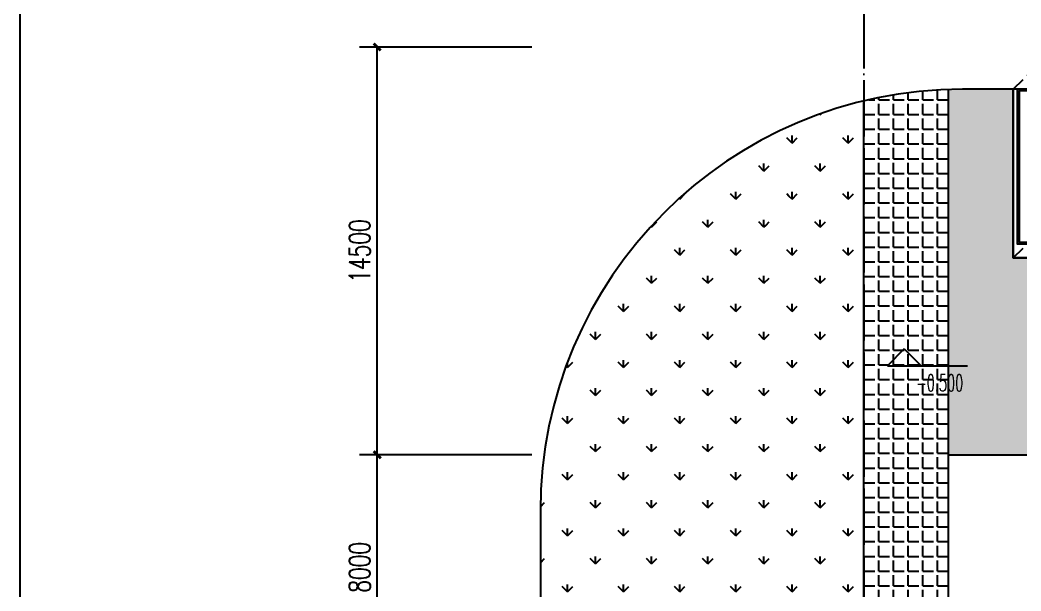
# Model space of a CAD drawing. Extents: x 758840 to 1108724, y -102573 to 143521.
# Drawn here: x 758840 to 794413, y 97994 to 118302 of the extents above; entities that cross this region are included whole.
import ezdxf

# ---------------------------------------------------------------- set-up
doc = ezdxf.new("R2010")
doc.units = 0
doc.header["$LTSCALE"] = 1000
doc.header["$MEASUREMENT"] = 0
doc.linetypes.add('DASH', pattern=[0.35, 0.25, -0.1])
doc.linetypes.add('DOTE', pattern=[2.42, 2, -0.2, 0.02, -0.2])
for name, color, linetype in [('A-HATCH', 8, 'Continuous'), ('AXIS', 3, 'Continuous'), ('DIM_ELEV', 3, 'Continuous'), ('DOTE', 8, 'DOTE'), ('GROUND', 31, 'Continuous'), ('PUB_HATCH', 8, 'Continuous'), ('PUB_TEXT', 7, 'Continuous'), ('ROAD', 2, 'Continuous'), ('室外柴油发电', 241, 'Continuous'), ('室外柴油发电-2层', 241, 'Continuous')]:
    doc.layers.add(name, color=color, linetype=linetype)
doc.styles.add('_TCH_DIM', font='SIMPLEX.shx', dxfattribs={"width": 0.8, "bigfont": 'GBCBIG.shx'})
doc.styles.add('_TCH_DIM_T3', font='SIMPLEX', dxfattribs={"width": 0.705882, "bigfont": 'GBCBIG'})
doc.dimstyles.new('_TCH_ARCH&&250', dxfattribs={"dimtxt": 743.75, "dimasz": 250, "dimexe": 625, "dimexo": 750, "dimgap": 250, "dimtad": 1, "dimdec": 0, "dimzin": 0, "dimdsep": 46, "dimtxsty": '_TCH_DIM_T3', "dimblk": 'ARCHTICK', "dimcen": 0.09, "dimclrt": 7, "dimazin": 2, "dimtfac": 1, "dimtdec": 0, "dimtix": 1, "dimtmove": 2, "dimatfit": 3, "dimfxl": 1, "dimtolj": 1, "dimtzin": 0, "dimarcsym": 0})

# ---------------------------------------------------------------- blocks, each defined once
blk = doc.blocks.new('_ArchTick')
at = {"color": 0, "linetype": 'ByBlock', "const_width": 0.4}
blk.add_lwpolyline([(-0.5, -0.5), (0.5, 0.5)], dxfattribs=at)
blk = doc.blocks.new('*D34')
at = {"layer": 'AXIS', "color": 0, "lineweight": -2, "transparency": 16777216}
for p, q in [((777033, 117338), (770908, 117338)), ((771533, 102838), (771533, 117338)), ((777033, 102838), (770908, 102838))]:
    blk.add_line(p, q, dxfattribs=at)
at = {"layer": 'Defpoints', "color": 0, "transparency": 16777216}
for p in [(771533, 117338), (777783, 117338), (777783, 102838)]:
    blk.add_point(p, dxfattribs=at)
at = {"layer": 'AXIS', "color": 0, "lineweight": -2, "transparency": 16777216, "xscale": 250, "yscale": 250, "zscale": 250}
for p, rotation in [((771533, 117338), 90), ((771533, 102838), 270)]:
    blk.add_blockref('_ArchTick', p, dxfattribs=dict(at, rotation=rotation))
at = {"layer": 'AXIS', "color": 7, "transparency": 16777216, "insert": (770911, 110088), "char_height": 743.8, "attachment_point": 5, "rotation": 90, "style": '_TCH_DIM_T3'}
blk.add_mtext('\\A1;14500', dxfattribs=at)
blk = doc.blocks.new('*D35')
at = {"layer": 'AXIS', "color": 0, "lineweight": -2, "transparency": 16777216}
for p, q in [((777033, 102838), (770908, 102838)), ((771533, 94838), (771533, 102838)), ((777033, 94838), (770908, 94838))]:
    blk.add_line(p, q, dxfattribs=at)
at = {"layer": 'Defpoints', "color": 0, "transparency": 16777216}
for p in [(771533, 102838), (777783, 102838), (777783, 94838)]:
    blk.add_point(p, dxfattribs=at)
at = {"layer": 'AXIS', "color": 0, "lineweight": -2, "transparency": 16777216, "xscale": 250, "yscale": 250, "zscale": 250}
for p, rotation in [((771533, 102838), 90), ((771533, 94838), 270)]:
    blk.add_blockref('_ArchTick', p, dxfattribs=dict(at, rotation=rotation))
at = {"layer": 'AXIS', "color": 7, "transparency": 16777216, "insert": (770911, 98838), "char_height": 743.8, "attachment_point": 5, "rotation": 90, "style": '_TCH_DIM_T3'}
blk.add_mtext('\\A1;8000', dxfattribs=at)

msp = doc.modelspace()

# ---------------------------------------------------------------- hatches: boundary and pattern name
at = {"layer": 'A-HATCH'}
h = msp.add_hatch(dxfattribs=at)
h.set_pattern_fill('ANGLE', color=256, scale=150)
h.set_pattern_definition([(0, (750588.9, -60557.83), (0, 523.875), [381, -142.875]), (90, (750588.9, -60557.83), (-523.875, 3e-14), [381, -142.875])])
edge = h.paths.add_edge_path()
edge.add_arc((792333.02, 100837.52), 15000, 91.910213, 103.493399, ccw=False)
edge.add_line((791833.02, 115829.18), (791833.02, 97437.52))
edge.add_line((791833.02, 97437.52), (788833.02, 97437.52))
edge.add_line((788833.02, 97437.52), (788833.02, 115423.47))
at = {"layer": 'PUB_HATCH', "ltscale": 5}
h = msp.add_hatch(dxfattribs=at)
h.set_pattern_fill('AR-CONC', color=256, scale=500)
h.set_pattern_definition([(50, (17972.44, 56052.85), (910.92334, -79.6954), [95.25, -1047.75]), (355, (17972.4, 56052.85), (-176.2141, 955.2832), [76.2, -838.2]), (100.451, (18048.35, 56046.2), (734.7125, 875.5834), [80.95, -890.45]), (46.1842, (17972.4, 56306.9), (1355.3952, -210.2116), [142.875, -1571.625]), (96.6356, (18085.4, 56289.3), (1187.0212, 1237.1278), [121.425, -1335.675]), (351.184, (17972.4, 56306.9), (1187.023, 1237.1256), [114.3, -1257.3]), (21, (18099.44, 56243.35), (758.0744, -511.3276), [95.25, -1047.75]), (326, (18099.4, 56243.35), (309.0101, 920.9398), [76.2, -838.2]), (71.4514, (18162.6, 56200.7), (1067.0825, 409.6143), [80.95, -890.45]), (37.5, (17972.44, 56052.85), (15.44302, 422.7752), [0, -828.04, 0, -850.9, 0, -841.375]), (7.5, (17972.44, 56052.85), (334.09831, 500.90287), [0, -485.14, 0, -808.99, 0, -320.675]), (327.5, (17689.23, 56052.85), (677.95298, -28.64372), [0, -317.5, 0, -990.6, 0, -1314.45]), (317.5, (17562.23, 56052.85), (740.6459, 127.13246), [0, -412.75, 0, -657.86, 0, -933.45])])
edge = h.paths.add_edge_path()
edge.add_arc((792333.02, 100837.52), 15000, 90, 91.910213, ccw=False)
edge.add_line((792333.02, 115837.52), (794133.02, 115837.52))
edge.add_line((794133.02, 115837.52), (794133.02, 109837.52))
edge.add_line((794133.02, 109837.52), (847633.02, 109837.52))
edge.add_line((847633.02, 109837.52), (847633.02, 102837.52))
edge.add_line((847633.02, 102837.52), (791833.02, 102837.52))
edge.add_line((791833.02, 102837.52), (791833.02, 115829.18))
h = msp.add_hatch(dxfattribs=at)
h.set_pattern_fill('GRASS', color=256, scale=500)
h.set_pattern_definition([(90, (17972.4, 56052.9), (-997.7955, 997.7955), [264.5807, -1731.0102]), (45, (17972.4, 56052.9), (-997.7962, 997.7962), [264.5807, -1146.5161]), (135, (17972.4, 56052.9), (-997.7962, -997.7962), [264.5807, -1146.5161])])
edge = h.paths.add_edge_path()
edge.add_arc((792333.02, 100837.52), 15000, 103.493399, 180, ccw=False)
edge.add_line((788833.02, 115423.47), (788833.02, 95637.52))
edge.add_line((788833.02, 95637.52), (788033.02, 95637.52))
edge.add_line((788033.02, 95637.52), (788033.02, 76937.52))
edge.add_line((788033.02, 76937.52), (783333.02, 76937.52))
edge.add_arc((783333.02, 82937.52), 6000, 180, 270, ccw=False)
edge.add_line((777333.02, 82937.52), (777333.02, 100837.52))

# ---------------------------------------------------------------- linework, layer by layer
at = {"ltscale": 5}
msp.add_lwpolyline([(758839.58, 143520.74), (933781.96, 143520.74), (933781.96, 9712.17), (758839.58, 9712.17)], close=True, dxfattribs=at)
at = {"layer": 'DIM_ELEV'}
for p, q in [((790265.79, 106606.49), (789665.79, 106006.49)), ((790265.79, 106606.49), (790865.79, 106006.49)), ((789665.79, 106006.49), (792510.59, 106006.49))]:
    msp.add_line(p, q, dxfattribs=at)
at = {"layer": 'DOTE'}
msp.add_line((788833.02, 123418.42), (788833.02, 34437.52), dxfattribs=at)
msp.add_line((788833.02, 123418.42), (788833.02, 34437.52), dxfattribs=at)
at = {"layer": 'GROUND'}
msp.add_line((791833.02, 102837.52), (901333.02, 102837.52), dxfattribs=at)
for points in [[(791833.02, 97437.52), (791833.02, 115829.18)], [(847633.02, 109837.52), (794133.02, 109837.52), (794133.02, 115837.52)], [(788833.02, 97437.52), (788833.02, 115423.47)]]:
    msp.add_lwpolyline(points, dxfattribs=at)
msp.add_lwpolyline([(861133.02, 115837.52), (794133.02, 115837.52), (794133.02, 109837.52), (861133.02, 109837.52)], close=True, dxfattribs=at)
at = {"layer": 'ROAD'}
msp.add_lwpolyline([(896333.02, 102837.52), (896333.02, 112837.52, 0.41421356), (893333.02, 115837.52), (792333.02, 115837.52, 0.41421356), (777333.02, 100837.52), (777333.02, 82937.52)], format="xyb", dxfattribs=at)
at = {"layer": '室外柴油发电', "linetype": 'ByBlock', "lineweight": -2}
msp.add_lwpolyline([(858783.02, 115837.52), (794283.02, 115837.52), (794283.02, 110337.52), (858783.02, 110337.52)], close=True, dxfattribs=at)
msp.add_lwpolyline([(858723.02, 111737.52), (858723.02, 115777.52), (794343.02, 115777.52), (794343.02, 110397.52), (858783.02, 110397.52)], dxfattribs=at)
at = {"layer": '室外柴油发电-2层', "color": 8, "linetype": 'DASH', "ltscale": 2}
for p, q in [((794133.02, 115837.52), (802327.49, 124031.98)), ((794133.02, 109837.52), (802327.49, 118031.98))]:
    msp.add_line(p, q, dxfattribs=at)

# ---------------------------------------------------------------- texts
at = {"layer": 'PUB_TEXT', "style": '_TCH_DIM', "width": 0.564706}
msp.add_text('-0.500', height=595, dxfattribs=at).set_placement((790690.59, 105096.49))

# ---------------------------------------------------------------- dimensions: what is measured, and where the dimension line sits
at = {"layer": 'AXIS'}
for p1, p2, picture, middle in [((777783.02, 102837.52), (777783.02, 117337.52), '*D34', (770911.15, 110087.52)), ((777783.02, 94837.52), (777783.02, 102837.52), '*D35', (770911.15, 98837.52))]:
    dim = msp.add_aligned_dim(p1=p1, p2=p2, distance=6250, dimstyle='_TCH_ARCH&&250', dxfattribs=at)
    dim.commit()
    dim.dimension.update_dxf_attribs({"geometry": picture, "text_midpoint": middle})

doc.saveas('drawing.dxf')
